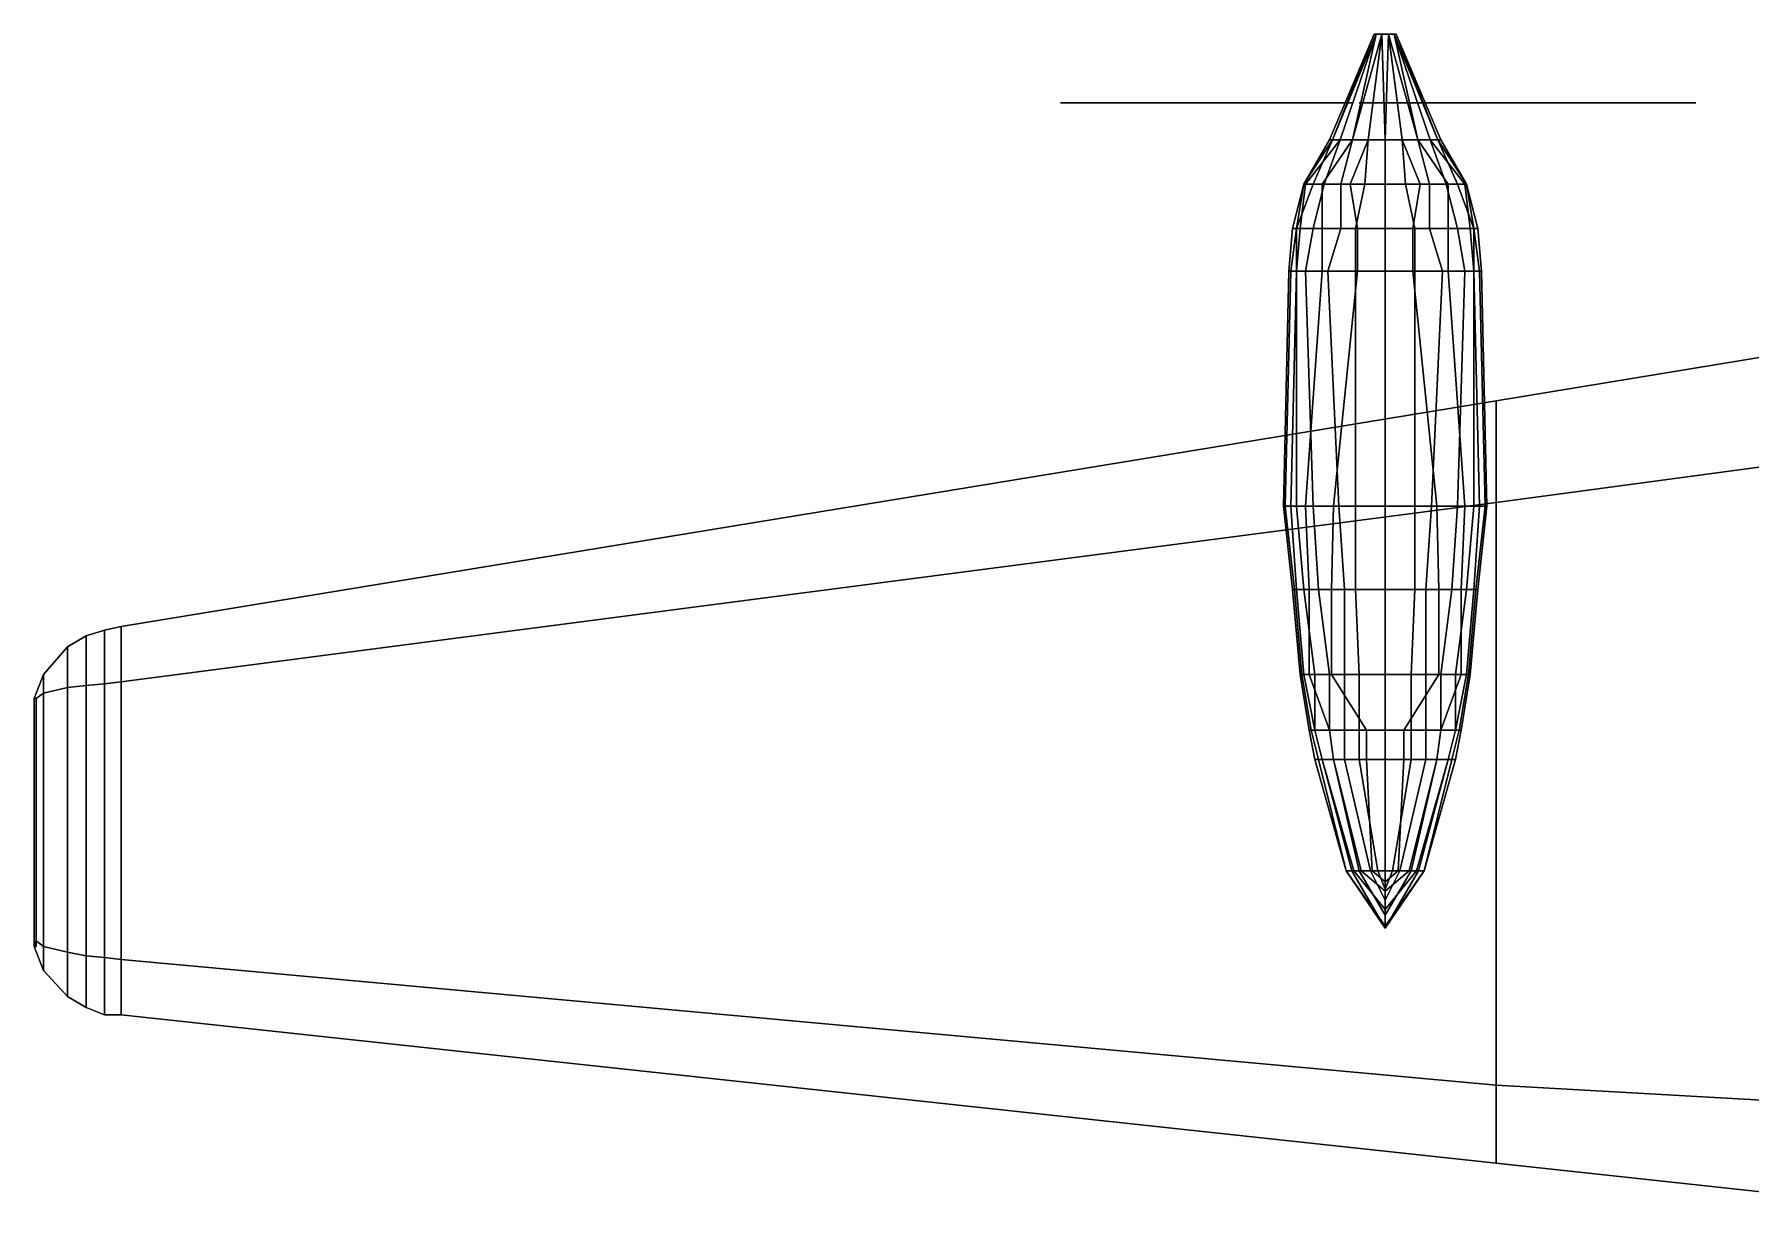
# Model space of a CAD drawing. Header units: millimetres. Extents: x -15.9 to 15.9, y -11.1 to 16.1.
# Drawn here: x -15.87 to -6.59, y -0.33 to 6.06 of the extents above; entities that cross this region are included whole.
import ezdxf

# ---------------------------------------------------------------- set-up
doc = ezdxf.new("R2010")
doc.units = ezdxf.units.MM
doc.layers.add('prop', color=1, linetype='Continuous')
doc.layers.add('wing2', color=5, linetype='Continuous')

msp = doc.modelspace()

# ---------------------------------------------------------------- linework, layer by layer
at = {"layer": 'prop'}
for points in [[(-8.8553, 5.49, 0.0573), (-8.87, 5.49, 0.15), (-8.63, 6.06, 0.15)], [(-8.87, 5.49, 0.15), (-8.8553, 5.49, 0.2427), (-8.6185, 6.06, 0.1853), (-8.63, 6.06, 0.15)], [(-8.8553, 5.49, 0.2427), (-8.8127, 5.49, 0.3263), (-8.6185, 6.06, 0.1853)], [(-8.8127, 5.49, -0.0263), (-8.8553, 5.49, 0.0573), (-8.63, 6.06, 0.15), (-8.6185, 6.06, 0.1147)], [(-8.8127, 5.49, 0.3263), (-8.7463, 5.49, 0.3927), (-8.5885, 6.06, 0.2071), (-8.6185, 6.06, 0.1853)], [(-8.7463, 5.49, -0.0927), (-8.8127, 5.49, -0.0263), (-8.6185, 6.06, 0.1147)], [(-8.7463, 5.49, 0.3927), (-8.6627, 5.49, 0.4353), (-8.5885, 6.06, 0.2071)], [(-8.6627, 5.49, -0.1353), (-8.7463, 5.49, -0.0927), (-8.6185, 6.06, 0.1147), (-8.5885, 6.06, 0.0929)], [(-8.6627, 5.49, 0.4353), (-8.57, 5.49, 0.45), (-8.5515, 6.06, 0.2071), (-8.5885, 6.06, 0.2071)], [(-8.57, 5.49, -0.15), (-8.6627, 5.49, -0.1353), (-8.5885, 6.06, 0.0929)], [(-8.6185, 6.06, 0.1853), (-8.5885, 6.06, 0.2071), (-8.5515, 6.06, 0.2071), (-8.63, 6.06, 0.15)], [(-8.63, 6.06, 0.15), (-8.5515, 6.06, 0.2071), (-8.5215, 6.06, 0.1853), (-8.6185, 6.06, 0.1147)], [(-8.6185, 6.06, 0.1147), (-8.5215, 6.06, 0.1853), (-8.51, 6.06, 0.15), (-8.5885, 6.06, 0.0929)], [(-8.5885, 6.06, 0.0929), (-8.51, 6.06, 0.15), (-8.5215, 6.06, 0.1147), (-8.5532, 6.06, 0.0929)], [(-8.4773, 5.49, -0.1353), (-8.57, 5.49, -0.15), (-8.5885, 6.06, 0.0929), (-8.5515, 6.06, 0.0929)], [(-8.57, 5.49, 0.45), (-8.4773, 5.49, 0.4353), (-8.5515, 6.06, 0.2071)], [(-8.3273, 5.49, -0.0263), (-8.3937, 5.49, -0.0927), (-8.5515, 6.06, 0.0929), (-8.5215, 6.06, 0.1147)], [(-8.3937, 5.49, -0.0927), (-8.4773, 5.49, -0.1353), (-8.5515, 6.06, 0.0929)], [(-8.4773, 5.49, 0.4353), (-8.3937, 5.49, 0.3927), (-8.5215, 6.06, 0.1853), (-8.5515, 6.06, 0.2071)], [(-8.27, 5.49, 0.15), (-8.2847, 5.49, 0.0573), (-8.5215, 6.06, 0.1147), (-8.51, 6.06, 0.15)], [(-8.2847, 5.49, 0.0573), (-8.3273, 5.49, -0.0263), (-8.5215, 6.06, 0.1147)], [(-8.3937, 5.49, 0.3927), (-8.3273, 5.49, 0.3263), (-8.5215, 6.06, 0.1853)], [(-8.3273, 5.49, 0.3263), (-8.2847, 5.49, 0.2427), (-8.51, 6.06, 0.15), (-8.5215, 6.06, 0.1853)], [(-8.2847, 5.49, 0.2427), (-8.27, 5.49, 0.15), (-8.51, 6.06, 0.15)], [(-10.2687, 5.69, -0.835), (-10.3237, 5.69, -0.7397), (-10.1409, 5.69, -0.5764), (-10.0359, 5.69, -0.7583)], [(-10.0359, 5.69, -0.7583), (-10.1409, 5.69, -0.5764), (-10.3237, 5.69, -0.7397), (-10.2687, 5.69, -0.835)], [(-10.0359, 5.69, -0.7583), (-10.1409, 5.69, -0.5764), (-9.9481, 5.69, -0.4305), (-9.8031, 5.69, -0.6816)], [(-9.8031, 5.69, -0.6816), (-9.9481, 5.69, -0.4305), (-10.1409, 5.69, -0.5764), (-10.0359, 5.69, -0.7583)], [(-9.8031, 5.69, -0.6816), (-9.9481, 5.69, -0.4305), (-9.5547, 5.69, -0.1918), (-9.3897, 5.69, -0.4776)], [(-9.3897, 5.69, -0.4776), (-9.5547, 5.69, -0.1918), (-9.9481, 5.69, -0.4305), (-9.8031, 5.69, -0.6816)], [(-9.3897, 5.69, -0.4776), (-9.5547, 5.69, -0.1918), (-9.0944, 5.69, 0.0509), (-8.9444, 5.69, -0.2089)], [(-8.9444, 5.69, -0.2089), (-9.0944, 5.69, 0.0509), (-9.5547, 5.69, -0.1918), (-9.3897, 5.69, -0.4776)], [(-8.9444, 5.69, -0.2089), (-9.0944, 5.69, 0.0509), (-8.9581, 5.69, 0.0949), (-8.8331, 5.69, -0.1216)], [(-8.8331, 5.69, -0.1216), (-8.9581, 5.69, 0.0949), (-9.0944, 5.69, 0.0509), (-8.9444, 5.69, -0.2089)], [(-8.7419, 5.69, 0.0004), (-8.8069, 5.69, 0.1129), (-8.9581, 5.69, 0.0949), (-8.8331, 5.69, -0.1216)], [(-8.8331, 5.69, -0.1216), (-8.9581, 5.69, 0.0949), (-8.8069, 5.69, 0.1129), (-8.7419, 5.69, 0.0004)], [(-8.7, 5.69, 0.63), (-8.4, 5.69, 0.63), (-8.38, 5.69, 1.15), (-8.71, 5.69, 1.15)], [(-8.71, 5.69, 1.15), (-8.38, 5.69, 1.15), (-8.4, 5.69, 0.63), (-8.7, 5.69, 0.63)], [(-8.71, 5.69, 1.15), (-8.38, 5.69, 1.15), (-8.39, 5.69, 1.61), (-8.68, 5.69, 1.61)], [(-8.68, 5.69, 1.61), (-8.39, 5.69, 1.61), (-8.38, 5.69, 1.15), (-8.71, 5.69, 1.15)], [(-8.68, 5.69, 0.49), (-8.43, 5.69, 0.49), (-8.4, 5.69, 0.63), (-8.7, 5.69, 0.63)], [(-8.7, 5.69, 0.63), (-8.4, 5.69, 0.63), (-8.43, 5.69, 0.49), (-8.68, 5.69, 0.49)], [(-8.68, 5.69, 1.61), (-8.39, 5.69, 1.61), (-8.42, 5.69, 1.85), (-8.63, 5.69, 1.85)], [(-8.63, 5.69, 1.85), (-8.42, 5.69, 1.85), (-8.39, 5.69, 1.61), (-8.68, 5.69, 1.61)], [(-8.68, 5.69, 0.49), (-8.43, 5.69, 0.49), (-8.49, 5.69, 0.35), (-8.62, 5.69, 0.35)], [(-8.62, 5.69, 0.35), (-8.49, 5.69, 0.35), (-8.43, 5.69, 0.49), (-8.68, 5.69, 0.49)], [(-8.63, 5.69, 1.85), (-8.42, 5.69, 1.85), (-8.47, 5.69, 2.09), (-8.58, 5.69, 2.09)], [(-8.58, 5.69, 2.09), (-8.47, 5.69, 2.09), (-8.42, 5.69, 1.85), (-8.63, 5.69, 1.85)], [(-8.3781, 5.69, 0.0696), (-8.4431, 5.69, -0.0429), (-8.3519, 5.69, -0.1649), (-8.2269, 5.69, 0.0516)], [(-8.2269, 5.69, 0.0516), (-8.3519, 5.69, -0.1649), (-8.4431, 5.69, -0.0429), (-8.3781, 5.69, 0.0696)], [(-8.0956, 5.69, -0.0011), (-8.2456, 5.69, -0.2609), (-8.3519, 5.69, -0.1649), (-8.2269, 5.69, 0.0516)], [(-8.2269, 5.69, 0.0516), (-8.3519, 5.69, -0.1649), (-8.2456, 5.69, -0.2609), (-8.0956, 5.69, -0.0011)], [(-7.6403, 5.69, -0.2524), (-7.8053, 5.69, -0.5382), (-8.2456, 5.69, -0.2609), (-8.0956, 5.69, -0.0011)], [(-8.0956, 5.69, -0.0011), (-8.2456, 5.69, -0.2609), (-7.8053, 5.69, -0.5382), (-7.6403, 5.69, -0.2524)], [(-7.2569, 5.69, -0.5084), (-7.4019, 5.69, -0.7595), (-7.8053, 5.69, -0.5382), (-7.6403, 5.69, -0.2524)], [(-7.6403, 5.69, -0.2524), (-7.8053, 5.69, -0.5382), (-7.4019, 5.69, -0.7595), (-7.2569, 5.69, -0.5084)], [(-7.0741, 5.69, -0.6717), (-7.1791, 5.69, -0.8536), (-7.4019, 5.69, -0.7595), (-7.2569, 5.69, -0.5084)], [(-7.2569, 5.69, -0.5084), (-7.4019, 5.69, -0.7595), (-7.1791, 5.69, -0.8536), (-7.0741, 5.69, -0.6717)], [(-6.8913, 5.69, -0.835), (-6.9463, 5.69, -0.9303), (-7.1791, 5.69, -0.8536), (-7.0741, 5.69, -0.6717)], [(-7.0741, 5.69, -0.6717), (-7.1791, 5.69, -0.8536), (-6.9463, 5.69, -0.9303), (-6.8913, 5.69, -0.835)]]:
    msp.add_3dface(points, dxfattribs=at)
at = {"layer": 'wing2'}
for points in [[(-8.87, 5.49, 0.15), (-8.8553, 5.49, 0.2427), (-8.96, 5.25, 0.34), (-9.01, 5.25, 0.21)], [(-8.8553, 5.49, 0.0573), (-8.87, 5.49, 0.15), (-9.01, 5.25, 0.21), (-9.01, 5.25, 0.06)], [(-8.8127, 5.49, -0.0263), (-8.8553, 5.49, 0.0573), (-9.01, 5.25, 0.06), (-9, 5.25, 0.02)], [(-8.7463, 5.49, -0.0927), (-8.8127, 5.49, -0.0263), (-9, 5.25, 0.02), (-8.91, 5.25, -0.12)], [(-8.8553, 5.49, 0.2427), (-8.8127, 5.49, 0.3263), (-8.9, 5.25, 0.43), (-8.96, 5.25, 0.34)], [(-8.6627, 5.49, -0.1353), (-8.7463, 5.49, -0.0927), (-8.91, 5.25, -0.12), (-8.76, 5.25, -0.22)], [(-8.8127, 5.49, 0.3263), (-8.7463, 5.49, 0.3927), (-8.81, 5.25, 0.49), (-8.9, 5.25, 0.43)], [(-8.7463, 5.49, 0.3927), (-8.6627, 5.49, 0.4353), (-8.68, 5.25, 0.53), (-8.81, 5.25, 0.49)], [(-8.57, 5.49, -0.15), (-8.6627, 5.49, -0.1353), (-8.76, 5.25, -0.22), (-8.57, 5.25, -0.24)], [(-8.6627, 5.49, 0.4353), (-8.57, 5.49, 0.45), (-8.57, 5.25, 0.54), (-8.68, 5.25, 0.53)], [(-8.57, 5.49, 0.45), (-8.4773, 5.49, 0.4353), (-8.46, 5.25, 0.53), (-8.57, 5.25, 0.54)], [(-8.4773, 5.49, -0.1353), (-8.57, 5.49, -0.15), (-8.57, 5.25, -0.24), (-8.38, 5.25, -0.22)], [(-8.4773, 5.49, 0.4353), (-8.3937, 5.49, 0.3927), (-8.33, 5.25, 0.49), (-8.46, 5.25, 0.53)], [(-8.3937, 5.49, -0.0927), (-8.4773, 5.49, -0.1353), (-8.38, 5.25, -0.22), (-8.23, 5.25, -0.12)], [(-8.3937, 5.49, 0.3927), (-8.3273, 5.49, 0.3263), (-8.24, 5.25, 0.43), (-8.33, 5.25, 0.49)], [(-8.3273, 5.49, -0.0263), (-8.3937, 5.49, -0.0927), (-8.23, 5.25, -0.12), (-8.14, 5.25, 0.02)], [(-8.3273, 5.49, 0.3263), (-8.2847, 5.49, 0.2427), (-8.18, 5.25, 0.34), (-8.24, 5.25, 0.43)], [(-8.2847, 5.49, 0.0573), (-8.3273, 5.49, -0.0263), (-8.14, 5.25, 0.02), (-8.13, 5.25, 0.06)], [(-8.2847, 5.49, 0.2427), (-8.27, 5.49, 0.15), (-8.13, 5.25, 0.21), (-8.18, 5.25, 0.34)], [(-8.27, 5.49, 0.15), (-8.2847, 5.49, 0.0573), (-8.13, 5.25, 0.06), (-8.13, 5.25, 0.21)], [(-9.01, 5.25, 0.06), (-9.01, 5.25, 0.21), (-9.05, 5.01, 0.21), (-9.07, 5.01, -0.41)], [(-9, 5.25, 0.02), (-9.01, 5.25, 0.06), (-9.07, 5.01, -0.41), (-9.03, 5.01, -0.54)], [(-8.96, 5.25, 0.34), (-8.9, 5.25, 0.43), (-8.96, 5.01, 0.43), (-9.05, 5.01, 0.25)], [(-9.01, 5.25, 0.21), (-8.96, 5.25, 0.34), (-9.05, 5.01, 0.25), (-9.05, 5.01, 0.21)], [(-8.91, 5.25, -0.12), (-9, 5.25, 0.02), (-9.03, 5.01, -0.54), (-8.91, 5.01, -0.66)], [(-8.9, 5.25, 0.43), (-8.81, 5.25, 0.49), (-8.81, 5.01, 0.54), (-8.96, 5.01, 0.43)], [(-8.91, 5.01, -0.66), (-8.72, 5.01, -0.73), (-8.76, 5.25, -0.22), (-8.91, 5.25, -0.12)], [(-8.81, 5.25, 0.49), (-8.68, 5.25, 0.53), (-8.73, 5.01, 0.58), (-8.81, 5.01, 0.54)], [(-8.72, 5.01, -0.73), (-8.57, 5.01, -0.8), (-8.57, 5.25, -0.24), (-8.76, 5.25, -0.22)], [(-8.68, 5.25, 0.53), (-8.57, 5.25, 0.54), (-8.57, 5.01, 0.58), (-8.73, 5.01, 0.58)], [(-8.38, 5.25, -0.22), (-8.57, 5.25, -0.24), (-8.57, 5.01, -0.8), (-8.42, 5.01, -0.73)], [(-8.41, 5.01, 0.58), (-8.57, 5.01, 0.58), (-8.57, 5.25, 0.54), (-8.46, 5.25, 0.53)], [(-8.33, 5.01, 0.54), (-8.41, 5.01, 0.58), (-8.46, 5.25, 0.53), (-8.33, 5.25, 0.49)], [(-8.23, 5.25, -0.12), (-8.38, 5.25, -0.22), (-8.42, 5.01, -0.73), (-8.23, 5.01, -0.66)], [(-8.18, 5.01, 0.43), (-8.33, 5.01, 0.54), (-8.33, 5.25, 0.49), (-8.24, 5.25, 0.43)], [(-8.09, 5.01, 0.25), (-8.18, 5.01, 0.43), (-8.24, 5.25, 0.43), (-8.18, 5.25, 0.34)], [(-8.23, 5.01, -0.66), (-8.11, 5.01, -0.54), (-8.14, 5.25, 0.02), (-8.23, 5.25, -0.12)], [(-8.09, 5.01, 0.21), (-8.09, 5.01, 0.25), (-8.18, 5.25, 0.34), (-8.13, 5.25, 0.21)], [(-8.11, 5.01, -0.54), (-8.07, 5.01, -0.41), (-8.13, 5.25, 0.06), (-8.14, 5.25, 0.02)], [(-8.07, 5.01, -0.41), (-8.09, 5.01, 0.21), (-8.13, 5.25, 0.21), (-8.13, 5.25, 0.06)], [(-9.07, 5.01, -0.41), (-9.05, 5.01, 0.21), (-9.08, 4.78, 0.19), (-9.09, 4.78, -0.43)], [(-9.03, 5.01, -0.54), (-9.07, 5.01, -0.41), (-9.09, 4.78, -0.43), (-9.05, 4.78, -0.56)], [(-9.05, 5.01, 0.21), (-9.05, 5.01, 0.25), (-9.05, 4.78, 0.27), (-9.08, 4.78, 0.19)], [(-8.91, 5.01, -0.66), (-9.03, 5.01, -0.54), (-9.05, 4.78, -0.56), (-8.91, 4.78, -0.75)], [(-9.05, 5.01, 0.25), (-8.96, 5.01, 0.43), (-9, 4.78, 0.41), (-9.05, 4.78, 0.27)], [(-8.96, 5.01, 0.43), (-8.81, 5.01, 0.54), (-8.88, 4.78, 0.52), (-9, 4.78, 0.41)], [(-8.91, 4.78, -0.75), (-8.72, 4.78, -0.81), (-8.72, 5.01, -0.73), (-8.91, 5.01, -0.66)], [(-8.81, 5.01, 0.54), (-8.73, 5.01, 0.58), (-8.73, 4.78, 0.6), (-8.88, 4.78, 0.52)], [(-8.73, 5.01, 0.58), (-8.57, 5.01, 0.58), (-8.57, 4.78, 0.62), (-8.73, 4.78, 0.6)], [(-8.72, 4.78, -0.81), (-8.57, 4.78, -0.88), (-8.57, 5.01, -0.8), (-8.72, 5.01, -0.73)], [(-8.42, 5.01, -0.73), (-8.57, 5.01, -0.8), (-8.57, 4.78, -0.88), (-8.42, 4.78, -0.81)], [(-8.41, 4.78, 0.6), (-8.57, 4.78, 0.62), (-8.57, 5.01, 0.58), (-8.41, 5.01, 0.58)], [(-8.23, 5.01, -0.66), (-8.42, 5.01, -0.73), (-8.42, 4.78, -0.81), (-8.23, 4.78, -0.75)], [(-8.26, 4.78, 0.52), (-8.41, 4.78, 0.6), (-8.41, 5.01, 0.58), (-8.33, 5.01, 0.54)], [(-8.14, 4.78, 0.41), (-8.26, 4.78, 0.52), (-8.33, 5.01, 0.54), (-8.18, 5.01, 0.43)], [(-8.23, 4.78, -0.75), (-8.09, 4.78, -0.56), (-8.11, 5.01, -0.54), (-8.23, 5.01, -0.66)], [(-8.09, 4.78, 0.27), (-8.14, 4.78, 0.41), (-8.18, 5.01, 0.43), (-8.09, 5.01, 0.25)], [(-8.09, 4.78, -0.56), (-8.05, 4.78, -0.43), (-8.07, 5.01, -0.41), (-8.11, 5.01, -0.54)], [(-8.05, 4.78, -0.43), (-8.06, 4.78, 0.19), (-8.09, 5.01, 0.21), (-8.07, 5.01, -0.41)], [(-8.06, 4.78, 0.19), (-8.09, 4.78, 0.27), (-8.09, 5.01, 0.25), (-8.09, 5.01, 0.21)], [(-9.09, 4.78, -0.43), (-9.08, 4.78, 0.19), (-9.11, 3.51, 0.19), (-9.12, 3.51, -0.67)], [(-9.05, 4.78, -0.56), (-9.09, 4.78, -0.43), (-9.12, 3.51, -0.67), (-9.08, 3.51, -0.78)], [(-9.08, 4.78, 0.19), (-9.05, 4.78, 0.27), (-9.05, 3.51, 0.38), (-9.11, 3.51, 0.19)], [(-8.91, 4.78, -0.75), (-9.05, 4.78, -0.56), (-9.08, 3.51, -0.78), (-9, 3.51, -0.86)], [(-9.05, 4.78, 0.27), (-9, 4.78, 0.41), (-8.96, 3.51, 0.49), (-9.05, 3.51, 0.38)], [(-9, 4.78, 0.41), (-8.88, 4.78, 0.52), (-8.82, 3.51, 0.61), (-8.96, 3.51, 0.49)], [(-9, 3.51, -0.86), (-8.85, 3.51, -0.92), (-8.72, 4.78, -0.81), (-8.91, 4.78, -0.75)], [(-8.88, 4.78, 0.52), (-8.73, 4.78, 0.6), (-8.73, 3.51, 0.63), (-8.82, 3.51, 0.61)], [(-8.85, 3.51, -0.92), (-8.57, 3.51, -0.93), (-8.57, 4.78, -0.88), (-8.72, 4.78, -0.81)], [(-8.73, 4.78, 0.6), (-8.57, 4.78, 0.62), (-8.57, 3.51, 0.65), (-8.73, 3.51, 0.63)], [(-8.42, 4.78, -0.81), (-8.57, 4.78, -0.88), (-8.57, 3.51, -0.93), (-8.29, 3.51, -0.92)], [(-8.41, 3.51, 0.63), (-8.57, 3.51, 0.65), (-8.57, 4.78, 0.62), (-8.41, 4.78, 0.6)], [(-8.23, 4.78, -0.75), (-8.42, 4.78, -0.81), (-8.29, 3.51, -0.92), (-8.14, 3.51, -0.86)], [(-8.32, 3.51, 0.61), (-8.41, 3.51, 0.63), (-8.41, 4.78, 0.6), (-8.26, 4.78, 0.52)], [(-8.18, 3.51, 0.49), (-8.32, 3.51, 0.61), (-8.26, 4.78, 0.52), (-8.14, 4.78, 0.41)], [(-8.14, 3.51, -0.86), (-8.06, 3.51, -0.78), (-8.09, 4.78, -0.56), (-8.23, 4.78, -0.75)], [(-8.09, 3.51, 0.38), (-8.18, 3.51, 0.49), (-8.14, 4.78, 0.41), (-8.09, 4.78, 0.27)], [(-8.06, 3.51, -0.78), (-8.02, 3.51, -0.67), (-8.05, 4.78, -0.43), (-8.09, 4.78, -0.56)], [(-8.03, 3.51, 0.19), (-8.09, 3.51, 0.38), (-8.09, 4.78, 0.27), (-8.06, 4.78, 0.19)], [(-8.02, 3.51, -0.67), (-8.03, 3.51, 0.19), (-8.06, 4.78, 0.19), (-8.05, 4.78, -0.43)], [(-7.97, 4.08, 0.18), (-5.29, 4.52, -0.07), (-5.29, 3.89, 0.47), (-7.97, 3.53, 0.61)], [(-7.97, 3.53, -0.21), (-5.29, 3.89, -0.57), (-5.29, 4.52, -0.07), (-7.97, 4.08, 0.18)], [(-15.4, 2.56, 0.79), (-7.97, 3.53, -0.21), (-7.97, 4.08, 0.18), (-15.4, 2.86, 0.9)], [(-15.4, 2.86, 0.9), (-7.97, 4.08, 0.18), (-7.97, 3.53, 0.61), (-15.4, 2.56, 1.01)], [(-7.97, 3.53, 0.61), (-5.29, 3.89, 0.47), (-5.29, 0.23, 0.47), (-7.97, 0.38, 0.61)], [(-5.29, 0.23, -0.57), (-5.29, 3.89, -0.57), (-7.97, 3.53, -0.21), (-7.97, 0.38, -0.21)], [(-7.97, 0.38, -0.21), (-7.97, 3.53, -0.21), (-15.4, 2.56, 0.79), (-15.4, 1.06, 0.79)], [(-15.4, 2.56, 1.01), (-7.97, 3.53, 0.61), (-7.97, 0.38, 0.61), (-15.4, 1.06, 1.01)], [(-9.12, 3.51, -0.67), (-9.11, 3.51, 0.19), (-9.06, 3.06, 0.19), (-9.07, 3.06, -0.67)], [(-9.08, 3.51, -0.78), (-9.12, 3.51, -0.67), (-9.07, 3.06, -0.67), (-9.05, 3.06, -0.75)], [(-9.11, 3.51, 0.19), (-9.05, 3.51, 0.38), (-9.01, 3.06, 0.38), (-9.06, 3.06, 0.19)], [(-9, 3.51, -0.86), (-9.08, 3.51, -0.78), (-9.05, 3.06, -0.75), (-8.98, 3.06, -0.84)], [(-9.05, 3.51, 0.38), (-8.96, 3.51, 0.49), (-8.93, 3.06, 0.49), (-9.01, 3.06, 0.38)], [(-8.98, 3.06, -0.84), (-8.86, 3.06, -0.92), (-8.85, 3.51, -0.92), (-9, 3.51, -0.86)], [(-8.96, 3.51, 0.49), (-8.82, 3.51, 0.61), (-8.79, 3.06, 0.61), (-8.93, 3.06, 0.49)], [(-8.86, 3.06, -0.92), (-8.57, 3.06, -0.97), (-8.57, 3.51, -0.93), (-8.85, 3.51, -0.92)], [(-8.82, 3.51, 0.61), (-8.73, 3.51, 0.63), (-8.73, 3.06, 0.65), (-8.79, 3.06, 0.61)], [(-8.73, 3.51, 0.63), (-8.57, 3.51, 0.65), (-8.57, 3.06, 0.67), (-8.73, 3.06, 0.65)], [(-8.29, 3.51, -0.92), (-8.57, 3.51, -0.93), (-8.57, 3.06, -0.97), (-8.28, 3.06, -0.92)], [(-8.41, 3.06, 0.65), (-8.57, 3.06, 0.67), (-8.57, 3.51, 0.65), (-8.41, 3.51, 0.63)], [(-8.35, 3.06, 0.61), (-8.41, 3.06, 0.65), (-8.41, 3.51, 0.63), (-8.32, 3.51, 0.61)], [(-8.21, 3.06, 0.49), (-8.35, 3.06, 0.61), (-8.32, 3.51, 0.61), (-8.18, 3.51, 0.49)], [(-8.14, 3.51, -0.86), (-8.29, 3.51, -0.92), (-8.28, 3.06, -0.92), (-8.16, 3.06, -0.84)], [(-8.13, 3.06, 0.38), (-8.21, 3.06, 0.49), (-8.18, 3.51, 0.49), (-8.09, 3.51, 0.38)], [(-8.16, 3.06, -0.84), (-8.09, 3.06, -0.75), (-8.06, 3.51, -0.78), (-8.14, 3.51, -0.86)], [(-8.08, 3.06, 0.19), (-8.13, 3.06, 0.38), (-8.09, 3.51, 0.38), (-8.03, 3.51, 0.19)], [(-8.09, 3.06, -0.75), (-8.07, 3.06, -0.67), (-8.02, 3.51, -0.67), (-8.06, 3.51, -0.78)], [(-8.07, 3.06, -0.67), (-8.08, 3.06, 0.19), (-8.03, 3.51, 0.19), (-8.02, 3.51, -0.67)], [(-9.07, 3.06, -0.67), (-9.06, 3.06, 0.19), (-9.02, 2.6, 0.19), (-9.03, 2.6, -0.65)], [(-9.05, 3.06, -0.75), (-9.07, 3.06, -0.67), (-9.03, 2.6, -0.65), (-9.01, 2.6, -0.7)], [(-9.06, 3.06, 0.19), (-9.01, 3.06, 0.38), (-8.95, 2.6, 0.38), (-9.02, 2.6, 0.19)], [(-8.98, 3.06, -0.84), (-9.05, 3.06, -0.75), (-9.01, 2.6, -0.7), (-8.98, 2.6, -0.77)], [(-9.01, 3.06, 0.38), (-8.93, 3.06, 0.49), (-8.87, 2.6, 0.49), (-8.95, 2.6, 0.38)], [(-8.98, 2.6, -0.77), (-8.86, 2.6, -0.89), (-8.86, 3.06, -0.92), (-8.98, 3.06, -0.84)], [(-8.93, 3.06, 0.49), (-8.79, 3.06, 0.61), (-8.79, 2.6, 0.56), (-8.87, 2.6, 0.49)], [(-8.86, 2.6, -0.89), (-8.57, 2.6, -0.94), (-8.57, 3.06, -0.97), (-8.86, 3.06, -0.92)], [(-8.79, 3.06, 0.61), (-8.73, 3.06, 0.65), (-8.71, 2.6, 0.61), (-8.79, 2.6, 0.56)], [(-8.73, 3.06, 0.65), (-8.57, 3.06, 0.67), (-8.57, 2.6, 0.63), (-8.71, 2.6, 0.61)], [(-8.28, 3.06, -0.92), (-8.57, 3.06, -0.97), (-8.57, 2.6, -0.94), (-8.28, 2.6, -0.89)], [(-8.43, 2.6, 0.61), (-8.57, 2.6, 0.63), (-8.57, 3.06, 0.67), (-8.41, 3.06, 0.65)], [(-8.35, 2.6, 0.56), (-8.43, 2.6, 0.61), (-8.41, 3.06, 0.65), (-8.35, 3.06, 0.61)], [(-8.27, 2.6, 0.49), (-8.35, 2.6, 0.56), (-8.35, 3.06, 0.61), (-8.21, 3.06, 0.49)], [(-8.16, 3.06, -0.84), (-8.28, 3.06, -0.92), (-8.28, 2.6, -0.89), (-8.16, 2.6, -0.77)], [(-8.19, 2.6, 0.38), (-8.27, 2.6, 0.49), (-8.21, 3.06, 0.49), (-8.13, 3.06, 0.38)], [(-8.12, 2.6, 0.19), (-8.19, 2.6, 0.38), (-8.13, 3.06, 0.38), (-8.08, 3.06, 0.19)], [(-8.16, 2.6, -0.77), (-8.13, 2.6, -0.7), (-8.09, 3.06, -0.75), (-8.16, 3.06, -0.84)], [(-8.13, 2.6, -0.7), (-8.11, 2.6, -0.65), (-8.07, 3.06, -0.67), (-8.09, 3.06, -0.75)], [(-8.11, 2.6, -0.65), (-8.12, 2.6, 0.19), (-8.08, 3.06, 0.19), (-8.07, 3.06, -0.67)], [(-15.69, 2.53, 0.86), (-15.59, 2.54, 0.83), (-15.59, 2.81, 0.92), (-15.69, 2.75, 0.93)], [(-15.69, 2.75, 0.93), (-15.59, 2.81, 0.92), (-15.59, 2.54, 1.01), (-15.69, 2.53, 1)], [(-15.59, 2.54, 0.83), (-15.49, 2.55, 0.81), (-15.49, 2.84, 0.91), (-15.59, 2.81, 0.92)], [(-15.59, 2.81, 0.92), (-15.49, 2.84, 0.91), (-15.49, 2.55, 1.01), (-15.59, 2.54, 1.01)], [(-15.49, 2.55, 0.81), (-15.4, 2.56, 0.79), (-15.4, 2.86, 0.9), (-15.49, 2.84, 0.91)], [(-15.49, 2.84, 0.91), (-15.4, 2.86, 0.9), (-15.4, 2.56, 1.01), (-15.49, 2.55, 1.01)], [(-15.82, 2.5, 0.91), (-15.69, 2.53, 0.86), (-15.69, 2.75, 0.93), (-15.82, 2.6, 0.94)], [(-15.82, 2.6, 0.94), (-15.69, 2.75, 0.93), (-15.69, 2.53, 1), (-15.82, 2.5, 0.98)], [(-15.86, 2.47, 0.93), (-15.82, 2.5, 0.91), (-15.82, 2.6, 0.94), (-15.87, 2.47, 0.94)], [(-15.87, 2.47, 0.94), (-15.82, 2.6, 0.94), (-15.82, 2.5, 0.98), (-15.86, 2.47, 0.96)], [(-9.03, 2.6, -0.65), (-9.02, 2.6, 0.19), (-8.97, 2.3, 0.19), (-8.98, 2.3, -0.65)], [(-9.01, 2.6, -0.7), (-9.03, 2.6, -0.65), (-8.98, 2.3, -0.65), (-8.95, 2.3, -0.7)], [(-9.02, 2.6, 0.19), (-8.95, 2.6, 0.38), (-8.95, 2.3, 0.38), (-8.97, 2.3, 0.19)], [(-8.98, 2.6, -0.77), (-9.01, 2.6, -0.7), (-8.95, 2.3, -0.7), (-8.87, 2.3, -0.81)], [(-8.87, 2.3, -0.81), (-8.67, 2.3, -0.89), (-8.86, 2.6, -0.89), (-8.98, 2.6, -0.77)], [(-8.95, 2.6, 0.38), (-8.87, 2.6, 0.49), (-8.87, 2.3, 0.49), (-8.95, 2.3, 0.38)], [(-8.87, 2.6, 0.49), (-8.79, 2.6, 0.56), (-8.79, 2.3, 0.56), (-8.87, 2.3, 0.49)], [(-8.67, 2.3, -0.89), (-8.57, 2.3, -0.89), (-8.57, 2.6, -0.94), (-8.86, 2.6, -0.89)], [(-8.79, 2.6, 0.56), (-8.71, 2.6, 0.61), (-8.71, 2.3, 0.61), (-8.79, 2.3, 0.56)], [(-8.71, 2.6, 0.61), (-8.57, 2.6, 0.63), (-8.57, 2.3, 0.63), (-8.71, 2.3, 0.61)], [(-8.28, 2.6, -0.89), (-8.57, 2.6, -0.94), (-8.57, 2.3, -0.89), (-8.47, 2.3, -0.89)], [(-8.43, 2.3, 0.61), (-8.57, 2.3, 0.63), (-8.57, 2.6, 0.63), (-8.43, 2.6, 0.61)], [(-8.16, 2.6, -0.77), (-8.28, 2.6, -0.89), (-8.47, 2.3, -0.89), (-8.27, 2.3, -0.81)], [(-8.35, 2.3, 0.56), (-8.43, 2.3, 0.61), (-8.43, 2.6, 0.61), (-8.35, 2.6, 0.56)], [(-8.27, 2.3, 0.49), (-8.35, 2.3, 0.56), (-8.35, 2.6, 0.56), (-8.27, 2.6, 0.49)], [(-8.27, 2.3, -0.81), (-8.19, 2.3, -0.7), (-8.13, 2.6, -0.7), (-8.16, 2.6, -0.77)], [(-8.19, 2.3, 0.38), (-8.27, 2.3, 0.49), (-8.27, 2.6, 0.49), (-8.19, 2.6, 0.38)], [(-8.19, 2.3, -0.7), (-8.16, 2.3, -0.65), (-8.11, 2.6, -0.65), (-8.13, 2.6, -0.7)], [(-8.17, 2.3, 0.19), (-8.19, 2.3, 0.38), (-8.19, 2.6, 0.38), (-8.12, 2.6, 0.19)], [(-8.16, 2.3, -0.65), (-8.17, 2.3, 0.19), (-8.12, 2.6, 0.19), (-8.11, 2.6, -0.65)], [(-15.69, 1.1, 0.86), (-15.69, 2.53, 0.86), (-15.82, 2.5, 0.91), (-15.82, 1.13, 0.91)], [(-15.82, 2.5, 0.98), (-15.69, 2.53, 1), (-15.69, 1.1, 1), (-15.82, 1.13, 0.98)], [(-15.69, 2.53, 1), (-15.59, 2.54, 1.01), (-15.59, 1.08, 1.01), (-15.69, 1.1, 1)], [(-15.59, 1.08, 0.83), (-15.59, 2.54, 0.83), (-15.69, 2.53, 0.86), (-15.69, 1.1, 0.86)], [(-15.59, 2.54, 1.01), (-15.49, 2.55, 1.01), (-15.49, 1.07, 1.01), (-15.59, 1.08, 1.01)], [(-15.49, 1.07, 0.81), (-15.49, 2.55, 0.81), (-15.59, 2.54, 0.83), (-15.59, 1.08, 0.83)], [(-15.49, 2.55, 1.01), (-15.4, 2.56, 1.01), (-15.4, 1.06, 1.01), (-15.49, 1.07, 1.01)], [(-15.4, 1.06, 0.79), (-15.4, 2.56, 0.79), (-15.49, 2.55, 0.81), (-15.49, 1.07, 0.81)], [(-15.86, 1.13, 0.93), (-15.86, 2.47, 0.93), (-15.87, 2.47, 0.94), (-15.87, 1.13, 0.94)], [(-15.87, 1.13, 0.94), (-15.87, 2.47, 0.94), (-15.86, 2.47, 0.96), (-15.86, 1.13, 0.96)], [(-15.82, 1.13, 0.91), (-15.82, 2.5, 0.91), (-15.86, 2.47, 0.93), (-15.86, 1.16, 0.93)], [(-15.86, 2.47, 0.96), (-15.82, 2.5, 0.98), (-15.82, 1.13, 0.98), (-15.86, 1.16, 0.96)], [(-8.98, 2.3, -0.65), (-8.97, 2.3, 0.19), (-8.93, 2.14, 0.19), (-8.95, 2.14, -0.58)], [(-8.95, 2.3, -0.7), (-8.98, 2.3, -0.65), (-8.95, 2.14, -0.58), (-8.91, 2.14, -0.67)], [(-8.97, 2.3, 0.19), (-8.95, 2.3, 0.38), (-8.91, 2.14, 0.32), (-8.93, 2.14, 0.19)], [(-8.87, 2.3, -0.81), (-8.95, 2.3, -0.7), (-8.91, 2.14, -0.67), (-8.85, 2.14, -0.75)], [(-8.95, 2.3, 0.38), (-8.87, 2.3, 0.49), (-8.85, 2.14, 0.41), (-8.91, 2.14, 0.32)], [(-8.87, 2.3, 0.49), (-8.79, 2.3, 0.56), (-8.79, 2.14, 0.47), (-8.85, 2.14, 0.41)], [(-8.85, 2.14, -0.75), (-8.67, 2.14, -0.83), (-8.67, 2.3, -0.89), (-8.87, 2.3, -0.81)], [(-8.79, 2.3, 0.56), (-8.71, 2.3, 0.61), (-8.71, 2.14, 0.53), (-8.79, 2.14, 0.47)], [(-8.71, 2.3, 0.61), (-8.57, 2.3, 0.63), (-8.57, 2.14, 0.57), (-8.71, 2.14, 0.53)], [(-8.67, 2.14, -0.83), (-8.57, 2.14, -0.84), (-8.57, 2.3, -0.89), (-8.67, 2.3, -0.89)], [(-8.47, 2.3, -0.89), (-8.57, 2.3, -0.89), (-8.57, 2.14, -0.84), (-8.47, 2.14, -0.83)], [(-8.43, 2.14, 0.53), (-8.57, 2.14, 0.57), (-8.57, 2.3, 0.63), (-8.43, 2.3, 0.61)], [(-8.27, 2.3, -0.81), (-8.47, 2.3, -0.89), (-8.47, 2.14, -0.83), (-8.29, 2.14, -0.75)], [(-8.35, 2.14, 0.47), (-8.43, 2.14, 0.53), (-8.43, 2.3, 0.61), (-8.35, 2.3, 0.56)], [(-8.29, 2.14, 0.41), (-8.35, 2.14, 0.47), (-8.35, 2.3, 0.56), (-8.27, 2.3, 0.49)], [(-8.29, 2.14, -0.75), (-8.23, 2.14, -0.67), (-8.19, 2.3, -0.7), (-8.27, 2.3, -0.81)], [(-8.23, 2.14, 0.32), (-8.29, 2.14, 0.41), (-8.27, 2.3, 0.49), (-8.19, 2.3, 0.38)], [(-8.23, 2.14, -0.67), (-8.19, 2.14, -0.58), (-8.16, 2.3, -0.65), (-8.19, 2.3, -0.7)], [(-8.21, 2.14, 0.19), (-8.23, 2.14, 0.32), (-8.19, 2.3, 0.38), (-8.17, 2.3, 0.19)], [(-8.19, 2.14, -0.58), (-8.21, 2.14, 0.19), (-8.17, 2.3, 0.19), (-8.16, 2.3, -0.65)], [(-8.95, 2.14, -0.58), (-8.93, 2.14, 0.19), (-8.78, 1.54, 0.13), (-8.78, 1.54, -0.26)], [(-8.91, 2.14, -0.67), (-8.95, 2.14, -0.58), (-8.78, 1.54, -0.26), (-8.74, 1.54, -0.34)], [(-8.93, 2.14, 0.19), (-8.91, 2.14, 0.32), (-8.75, 1.54, 0.24), (-8.78, 1.54, 0.13)], [(-8.85, 2.14, -0.75), (-8.91, 2.14, -0.67), (-8.74, 1.54, -0.34), (-8.7, 1.54, -0.43)], [(-8.91, 2.14, 0.32), (-8.85, 2.14, 0.41), (-8.71, 1.54, 0.31), (-8.75, 1.54, 0.24)], [(-8.85, 2.14, 0.41), (-8.79, 2.14, 0.47), (-8.65, 1.54, 0.36), (-8.71, 1.54, 0.31)], [(-8.7, 1.54, -0.43), (-8.64, 1.54, -0.48), (-8.67, 2.14, -0.83), (-8.85, 2.14, -0.75)], [(-8.79, 2.14, 0.47), (-8.71, 2.14, 0.53), (-8.61, 1.54, 0.38), (-8.65, 1.54, 0.36)], [(-8.71, 2.14, 0.53), (-8.57, 2.14, 0.57), (-8.57, 1.54, 0.39), (-8.61, 1.54, 0.38)], [(-8.64, 1.54, -0.48), (-8.57, 1.54, -0.49), (-8.57, 2.14, -0.84), (-8.67, 2.14, -0.83)], [(-8.53, 1.54, 0.38), (-8.57, 1.54, 0.39), (-8.57, 2.14, 0.57), (-8.43, 2.14, 0.53)], [(-8.47, 2.14, -0.83), (-8.57, 2.14, -0.84), (-8.57, 1.54, -0.49), (-8.5, 1.54, -0.48)], [(-8.49, 1.54, 0.36), (-8.53, 1.54, 0.38), (-8.43, 2.14, 0.53), (-8.35, 2.14, 0.47)], [(-8.29, 2.14, -0.75), (-8.47, 2.14, -0.83), (-8.5, 1.54, -0.48), (-8.44, 1.54, -0.43)], [(-8.43, 1.54, 0.31), (-8.49, 1.54, 0.36), (-8.35, 2.14, 0.47), (-8.29, 2.14, 0.41)], [(-8.44, 1.54, -0.43), (-8.4, 1.54, -0.34), (-8.23, 2.14, -0.67), (-8.29, 2.14, -0.75)], [(-8.39, 1.54, 0.24), (-8.43, 1.54, 0.31), (-8.29, 2.14, 0.41), (-8.23, 2.14, 0.32)], [(-8.4, 1.54, -0.34), (-8.36, 1.54, -0.26), (-8.19, 2.14, -0.58), (-8.23, 2.14, -0.67)], [(-8.36, 1.54, 0.13), (-8.39, 1.54, 0.24), (-8.23, 2.14, 0.32), (-8.21, 2.14, 0.19)], [(-8.36, 1.54, -0.26), (-8.36, 1.54, 0.13), (-8.21, 2.14, 0.19), (-8.19, 2.14, -0.58)], [(-8.78, 1.54, 0.13), (-8.75, 1.54, 0.24), (-8.57, 1.23, 0.24), (-8.57, 1.23)], [(-8.74, 1.54, -0.34), (-8.78, 1.54, -0.26), (-8.57, 1.24, -0.21), (-8.57, 1.33, -0.32)], [(-8.78, 1.54, -0.26), (-8.78, 1.54, 0.13), (-8.57, 1.23), (-8.57, 1.24, -0.21)], [(-8.75, 1.54, 0.24), (-8.71, 1.54, 0.31), (-8.57, 1.3, 0.31), (-8.57, 1.23, 0.24)], [(-8.7, 1.54, -0.43), (-8.74, 1.54, -0.34), (-8.57, 1.33, -0.32), (-8.57, 1.43, -0.42)], [(-8.71, 1.54, 0.31), (-8.65, 1.54, 0.36), (-8.57, 1.38, 0.36), (-8.57, 1.3, 0.31)], [(-8.57, 1.43, -0.42), (-8.57, 1.48, -0.46), (-8.64, 1.54, -0.48), (-8.7, 1.54, -0.43)], [(-8.65, 1.54, 0.36), (-8.61, 1.54, 0.38), (-8.57, 1.44, 0.38), (-8.57, 1.38, 0.36)], [(-8.57, 1.48, -0.46), (-8.57, 1.5, -0.49), (-8.57, 1.54, -0.49), (-8.64, 1.54, -0.48)], [(-8.61, 1.54, 0.38), (-8.57, 1.54, 0.39), (-8.57, 1.5, 0.39), (-8.57, 1.44, 0.38)], [(-8.57, 1.33, -0.32), (-8.57, 1.24, -0.21), (-8.36, 1.54, -0.26), (-8.4, 1.54, -0.34)], [(-8.57, 1.24, -0.21), (-8.57, 1.23), (-8.36, 1.54, 0.13), (-8.36, 1.54, -0.26)], [(-8.57, 1.43, -0.42), (-8.57, 1.33, -0.32), (-8.4, 1.54, -0.34), (-8.44, 1.54, -0.43)], [(-8.44, 1.54, -0.43), (-8.5, 1.54, -0.48), (-8.57, 1.48, -0.46), (-8.57, 1.43, -0.42)], [(-8.5, 1.54, -0.48), (-8.57, 1.54, -0.49), (-8.57, 1.5, -0.49), (-8.57, 1.48, -0.46)], [(-8.57, 1.23, 0.24), (-8.57, 1.3, 0.31), (-8.43, 1.54, 0.31), (-8.39, 1.54, 0.24)], [(-8.57, 1.3, 0.31), (-8.57, 1.38, 0.36), (-8.49, 1.54, 0.36), (-8.43, 1.54, 0.31)], [(-8.57, 1.38, 0.36), (-8.57, 1.44, 0.38), (-8.53, 1.54, 0.38), (-8.49, 1.54, 0.36)], [(-8.57, 1.44, 0.38), (-8.57, 1.5, 0.39), (-8.57, 1.54, 0.39), (-8.53, 1.54, 0.38)], [(-8.57, 1.23), (-8.57, 1.23, 0.24), (-8.39, 1.54, 0.24), (-8.36, 1.54, 0.13)], [(-15.87, 1.13, 0.94), (-15.82, 1, 0.94), (-15.82, 1.13, 0.91), (-15.86, 1.16, 0.93)], [(-15.86, 1.16, 0.96), (-15.82, 1.13, 0.98), (-15.82, 1, 0.94), (-15.87, 1.13, 0.94)], [(-15.82, 1, 0.94), (-15.69, 0.86, 0.93), (-15.69, 1.1, 0.86), (-15.82, 1.13, 0.91)], [(-15.82, 1.13, 0.98), (-15.69, 1.1, 1), (-15.69, 0.86, 0.93), (-15.82, 1, 0.94)], [(-15.69, 0.86, 0.93), (-15.59, 0.8, 0.92), (-15.59, 1.08, 0.83), (-15.69, 1.1, 0.86)], [(-15.69, 1.1, 1), (-15.59, 1.08, 1.01), (-15.59, 0.8, 0.92), (-15.69, 0.86, 0.93)], [(-15.59, 0.8, 0.92), (-15.49, 0.76, 0.91), (-15.49, 1.07, 0.81), (-15.59, 1.08, 0.83)], [(-15.59, 1.08, 1.01), (-15.49, 1.07, 1.01), (-15.49, 0.76, 0.91), (-15.59, 0.8, 0.92)], [(-15.49, 0.76, 0.91), (-15.4, 0.76, 0.9), (-15.4, 1.06, 0.79), (-15.49, 1.07, 0.81)], [(-15.49, 1.07, 1.01), (-15.4, 1.06, 1.01), (-15.4, 0.76, 0.9), (-15.49, 0.76, 0.91)], [(-15.4, 0.76, 0.9), (-7.97, -0.04, 0.18), (-7.97, 0.38, -0.21), (-15.4, 1.06, 0.79)], [(-15.4, 1.06, 1.01), (-7.97, 0.38, 0.61), (-7.97, -0.04, 0.18), (-15.4, 0.76, 0.9)], [(-7.97, 0.38, 0.61), (-5.29, 0.23, 0.47), (-5.29, -0.33, -0.07), (-7.97, -0.04, 0.18)], [(-7.97, -0.04, 0.18), (-5.29, -0.33, -0.07), (-5.29, 0.23, -0.57), (-7.97, 0.38, -0.21)]]:
    msp.add_3dface(points, dxfattribs=at)

doc.saveas('drawing.dxf')
